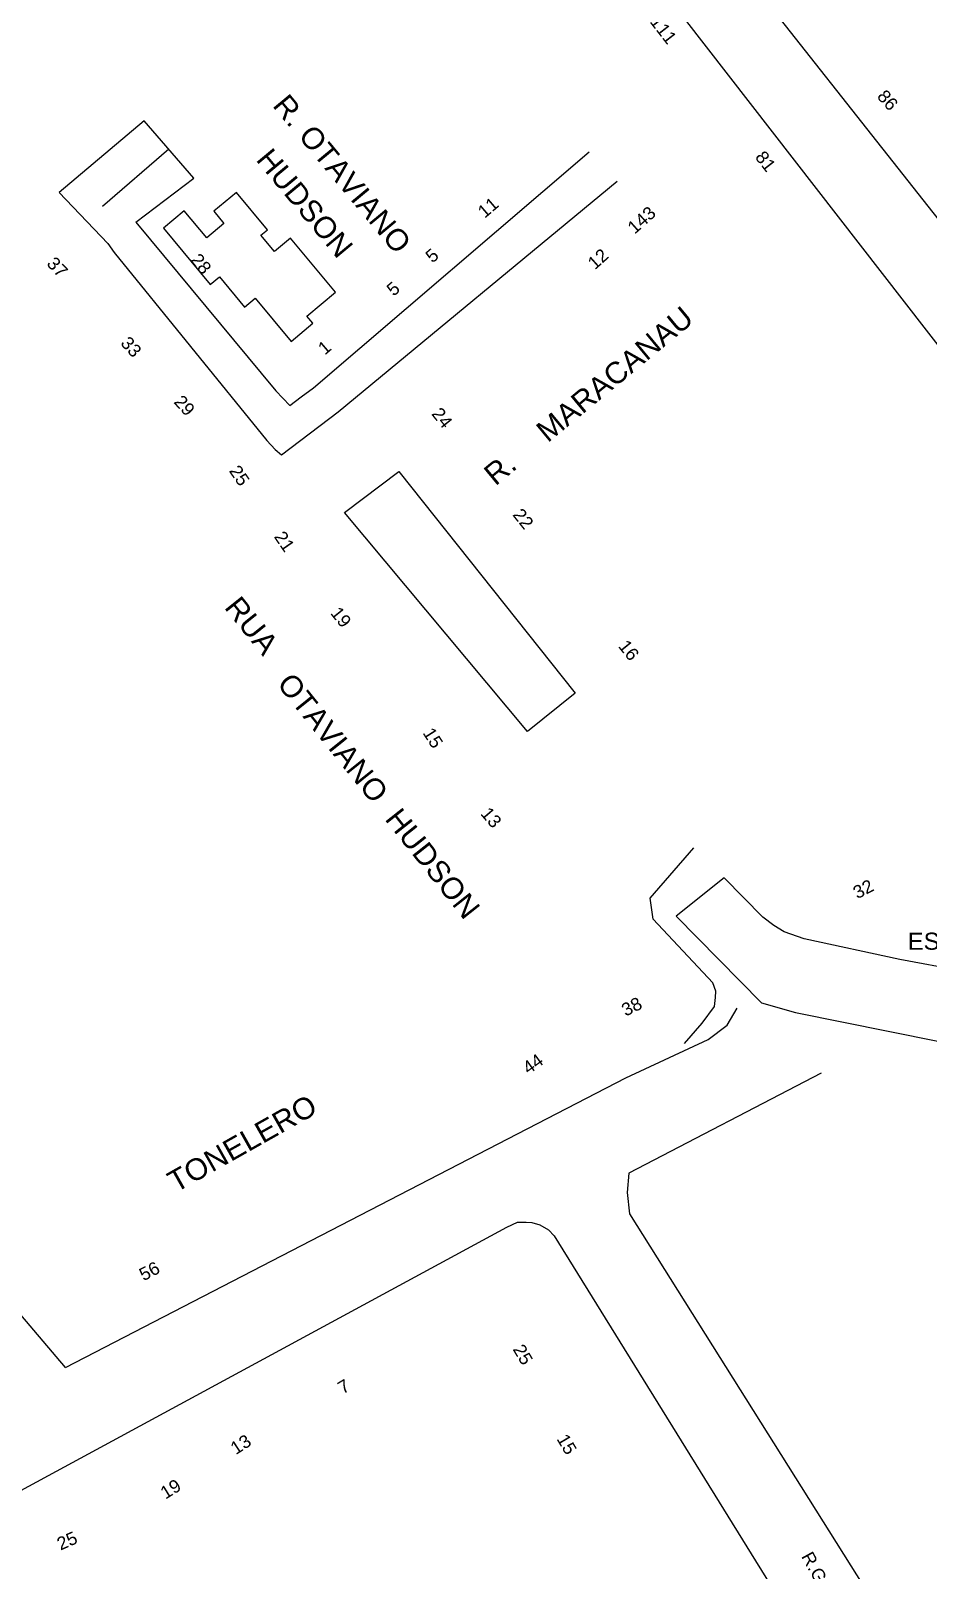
# Model space of a CAD drawing. Header units: inches. Extents: x 28600 to 32058, y 8816 to 12576.
# Drawn here: x 29773 to 30107, y 10511 to 11085 of the extents above; entities that cross this region are included whole.
import ezdxf
from ezdxf.enums import TextEntityAlignment as Align

# ---------------------------------------------------------------- set-up
doc = ezdxf.new("R2010")
doc.units = ezdxf.units.IN
doc.header["$LTSCALE"] = 0.5
for name, color, linetype in [('DUVIDAS', 252, 'Continuous'), ('MUB', 252, 'Continuous'), ('TRECHOS', 252, 'Continuous')]:
    doc.layers.add(name, color=color, linetype=linetype)
doc.styles.add('ROMANS', font='arial.ttf')

msp = doc.modelspace()

# ---------------------------------------------------------------- linework, layer by layer
at = {"layer": 'DUVIDAS', "elevation": -10270.16}
for points in [[(30264.56, 10776.05), (30229.31, 10818.75), (30212.49, 10837.43), (29885.97, 11257.9), (29882.29, 11267.18), (29876.43, 11282.41), (29879.09, 11289.7), (29886.93, 11302.14), (29935.93, 11347.08), (29968.35, 11373.92)], [(30187.64, 11193.51), (30108.72, 11267.92), (30012.67, 11360.45), (30005.82, 11365.73), (30001.53, 11368.45), (29995.55, 11367.78), (29987.3, 11363.97), (29907.75, 11296.26), (29904.39, 11292.23), (29904.1, 11287.17), (29906.31, 11274.15), (30233.67, 10859.73), (30245.79, 10846.61), (30249.91, 10843.51), (30257.24, 10843.32), (30262.07, 10842.17), (30271.41, 10841.62), (30282.67, 10843.1), (30302.63, 10851.76), (30307.62, 10854.52)], [(29811.79, 11013.97), (29833.38, 11030.35), (29814.89, 11051.68), (29783.19, 11025.01), (29801.3, 11005.97)], [(29811.79, 11013.97), (29863.93, 10951.12), (29869.24, 10945.61), (29873.39, 10948.88), (29878.03, 10952.17), (29980.87, 11040.14)], [(29801.3, 11005.97), (29803.69, 11002.68), (29860.6, 10932.53), (29863.73, 10929.17), (29866.1, 10927.16), (29887.21, 10943.21), (29991.24, 11029.23)]]:
    msp.add_lwpolyline(points, dxfattribs=at)
at = {"layer": 'MUB', "elevation": -10270.16}
for points in [[(30307.62, 10708.08), (30229.31, 10818.75), (30212.49, 10837.43), (29885.97, 11257.9), (29882.29, 11267.18), (29876.43, 11282.41), (29879.09, 11289.7), (29886.93, 11302.14), (29935.93, 11347.08), (29968.35, 11373.92)], [(30187.64, 11193.51), (30108.72, 11267.92), (30012.67, 11360.45), (30005.82, 11365.73), (30001.53, 11368.45), (29995.55, 11367.78), (29987.3, 11363.97), (29907.75, 11296.26), (29904.39, 11292.23), (29904.1, 11287.17), (29906.31, 11274.15), (30233.67, 10859.73), (30245.79, 10846.61), (30249.91, 10843.51), (30257.24, 10843.32), (30262.07, 10842.17), (30271.41, 10841.62), (30282.67, 10843.1), (30302.63, 10851.76), (30307.62, 10854.52)], [(29801.3, 11005.97), (29803.69, 11002.68), (29860.6, 10932.53), (29863.73, 10929.17), (29866.1, 10927.16), (29887.21, 10943.21), (29991.24, 11029.23)], [(30016.41, 10707.76), (30023.03, 10715.31), (30027.57, 10721.58), (30027.99, 10724.84), (30028.02, 10727.24), (30026.9, 10730.4), (30004.67, 10754.11), (30003.52, 10761.94), (30019.83, 10780.69)], [(29785.56, 10586.91), (29994.5, 10694.9), (30025.21, 10709.2), (30032.34, 10714.57), (30036.08, 10720.9)], [(30067.33, 10696.72), (29995.68, 10659.39), (29995.04, 10652.2), (29995.84, 10644.23), (30121.81, 10444.02), (30125.58, 10437.24), (30128.4, 10435.42), (30130.76, 10435.04), (30134.38, 10435.52), (30139.11, 10436.44), (30307.62, 10550.29)], [(29785.56, 10586.91), (29768.92, 10606.58), (29767.2, 10616.79), (29766.85, 10622.93), (29766.56, 10628.05), (29762.21, 10635.02), (29751.04, 10647.97)], [(29666.18, 10485.61), (29950.16, 10639.31), (29954.13, 10641.19), (29957.36, 10641.19), (29959.41, 10641.06), (29962.38, 10640.2), (29965.65, 10638.31), (29967.79, 10636.07), (30102.84, 10418.15), (30104.34, 10416.29), (30105.4, 10414.31), (30105.27, 10411.56), (30104.53, 10410.53), (30100.92, 10408.9)]]:
    msp.add_lwpolyline(points, dxfattribs=at)
at = {"layer": 'MUB'}
for points, elevation in [([(29886.22, 10987.8), (29869.46, 11007.99), (29863.41, 11002.97), (29858.39, 11009.04), (29860.86, 11011.06), (29849.28, 11025.04), (29840.83, 11018.03), (29844.61, 11013.46), (29838.18, 11008.12), (29829.83, 11018.19), (29822.02, 11011.7), (29839.49, 10990.65), (29842.98, 10993.56), (29852.32, 10982.27), (29856.28, 10985.57), (29869.65, 10969.44), (29877.81, 10976.23), (29875.54, 10978.94)], -10204.97), ([(29957.84, 10824.03), (29889.55, 10905.76), (29909.86, 10921.02), (29975.66, 10838.3)], -10252.28), ([(30013.24, 10755.26), (30045.04, 10722.95), (30057.8, 10719.31), (30180.66, 10694.58), (30187.73, 10728.97), (30154.79, 10734.6), (30152.9, 10734.47), (30148.87, 10733.48), (30147.88, 10729.99), (30142.15, 10730.63), (30096.73, 10739.07), (30061, 10746.75), (30053.58, 10749.44), (30049.74, 10751.77), (30045.58, 10754.84), (30031.22, 10769.56)], -10255.54)]:
    msp.add_lwpolyline(points, close=True, dxfattribs=dict(at, elevation=elevation))
at = {"layer": 'TRECHOS'}
msp.add_lwpolyline([(29824.01, 11041.16), (29799.28, 11019.73)], dxfattribs=at)

# ---------------------------------------------------------------- texts
at = {"layer": 'MUB', "style": 'ROMANS'}
for s, height, rotation, p in [('111', 4.798, 307.83181, (30008.55, 11085.7, -10270.16)), ('86', 4.798, 311.79114, (30092.18, 11059.44, -10270.16)), ('81', 4.798, 307.83181, (30046.65, 11036.65, -10270.16)), ('11', 4.798, 40.54254, (29943.12, 11019.42, -10270.16)), ('143', 4.798, 41.79398, (30000.37, 11014.78, -10270.16)), ('28', 4.798, 309.67627, (29836.1, 10998.43, -10270.16)), ('5', 4.8, 40.54254, (29922.2, 11001.52, -10270.16)), ('12', 4.798, 41.79398, (29984.12, 11000.25, -10270.16)), ('37', 4.798, 313.25666, (29782.51, 10997.16, -10270.16)), ('5', 4.8, 40.54254, (29907.72, 10989.14, -10270.16)), ('33', 4.798, 312.3043, (29810.03, 10967.47, -10270.16)), ('1', 4.8, 40.54254, (29882.11, 10967.24, -10270.16)), ('29', 4.798, 312.3043, (29829.92, 10945.61, -10270.16)), ('24', 4.798, 308.78968, (29926.01, 10941.01, -10270.16)), ('25', 4.798, 304.35524, (29850.41, 10919.51, -10270.16)), ('22', 4.798, 308.78968, (29956.26, 10903.38, -10270.16)), ('21', 4.798, 304.35524, (29867.2, 10894.94, -10270.16)), ('19', 4.798, 308.75044, (29888.29, 10866.72, -10270.16)), ('16', 4.798, 308.78967, (29995.64, 10854.38, -10270.16)), ('15', 4.798, 302.51398, (29922.6, 10821.72, -10270.16)), ('13', 4.798, 310.58213, (29944.32, 10792.03, -10270.16)), ('32', 4.798, 27.59329, (30083.04, 10765.36, -10270.16)), ('38', 4.798, 26.5, (29996.68, 10721.53, -10270.16)), ('44', 4.798, 35.59712, (29959.82, 10700.18, -10270.16)), ('56', 4.798, 27.61927, (29816.81, 10622.92, -10270.16)), ('25', 4.798, 300.68613, (29956.15, 10591.81, -10270.16)), ('7', 4.8, 31.02648, (29889.32, 10579.88, -10270.16)), ('13', 4.798, 32.99099, (29850.87, 10558.31, -10270.16)), ('15', 4.798, 300.66245, (29972.51, 10558.39, -10270.16)), ('19', 4.798, 31.79029, (29824.71, 10541.69, -10270.16)), ('25', 4.798, 23.77018, (29786.1, 10522.39, -10270.16))]:
    msp.add_text(s, height=height, rotation=rotation, dxfattribs=at).set_placement(p, align=Align.MIDDLE_CENTER)
for s, height, rotation, p in [('R.', 7.997, 309.67627, (29862.45, 11057.31, -10270.16)), ('OTAVIANO', 7.997, 309.67627, (29872.03, 11045.93, -10270.16)), ('HUDSON', 7.997, 309.67627, (29856.27, 11037.14, -10270.16)), ('MARACANAU', 7.997, 39.58652, (29965.37, 10931.51, -10270.16)), ('R.', 7.997, 39.58652, (29945.85, 10915.37, -10270.16)), ('RUA', 7.997, 308.75044, (29844.47, 10870.24, -10270.16)), ('OTAVIANO', 7.997, 308.75044, (29864.09, 10841.71, -10270.16)), ('HUDSON', 7.997, 308.37917, (29904.34, 10791.35, -10270.16)), ('TONELERO', 7.997, 29.41303, (29826.61, 10651.97, -10270.16)), ('R.GAL.AZEVEDO PIMENTEL', 4.7981, 298.7474, (30059.81, 10516.57, -10270.16))]:
    msp.add_text(s, height=height, rotation=rotation, dxfattribs=at).set_placement(p)
msp.add_text('ESTAÇÃO COPACABANA', height=6.3974, dxfattribs=at).set_placement((30099.61, 10742.69, -10270.16))

doc.saveas('drawing.dxf')
